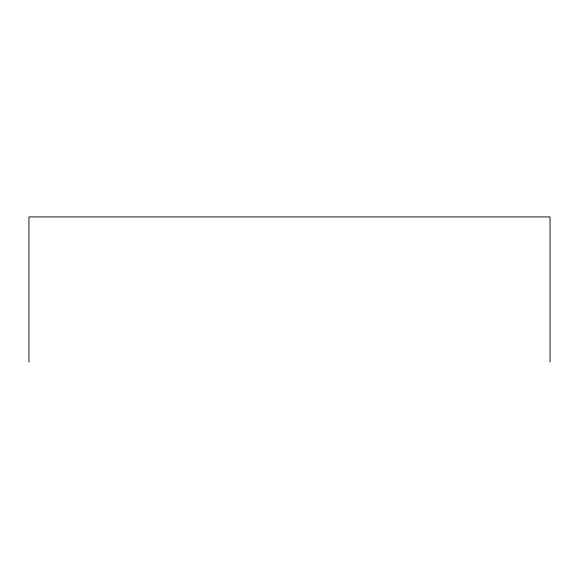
<?xml version="1.0" encoding="UTF-8"?>
<svg xmlns="http://www.w3.org/2000/svg" width="579" height="579" viewBox="0 0 579 579"><rect width="100%" height="100%" fill="white"/><g stroke="black" fill="none" stroke-linecap="round" stroke-linejoin="round"><path stroke-width="0.87" d="M550.05 362.085L550.05 216.915L28.95 216.915L28.95 362.085"/></g></svg>
